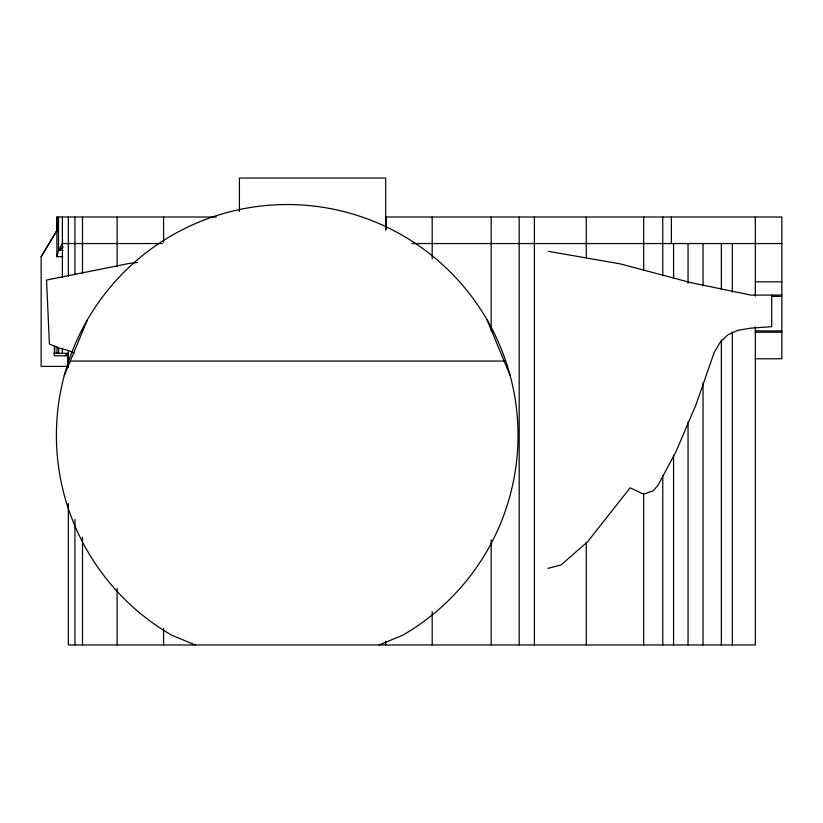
<?xml version="1.0" encoding="UTF-8"?>
<svg xmlns="http://www.w3.org/2000/svg" width="823" height="823" viewBox="0 0 823 823"><rect width="100%" height="100%" fill="white"/><g stroke="black" fill="none" stroke-linecap="round" stroke-linejoin="round"><path stroke-width="1.23" d="M385.699 217.046L385.699 229.833L385.699 217.015L781.85 217.015L781.85 358.766L755.319 358.766M62.877 256.704L56.88 256.704L58.474 250.387L58.474 217.015M64.266 375.617L87.331 319.952M65.027 355.793L65.696 354.466L67.013 354.466L67.681 355.793L67.681 366.41L41.15 366.41L41.15 256.704L57.137 230.173L56.88 217.015L216.315 217.015M63.186 250.387L58.474 250.387L62.383 243.546L162.326 243.546M41.15 256.704L57.137 230.173M58.474 250.387L63.237 246.962M379.218 644.954L402.632 635.253A230.821 230.821 0 0 0 464.038 286.99A230.821 230.821 0 0 0 110.405 286.99A230.821 230.821 0 0 0 171.812 635.253L195.226 644.954M547.923 568.343L560.998 565.02L587.622 541.74L630.099 487.844L643.555 494.119L653.256 490.796L658.03 485.251L675.981 451.673L696.063 404.556L714.055 352.81L719.868 342.779L727.882 334.766L737.85 330.311L750.864 328.14L771.707 326.669L771.707 295.087M137.431 262.496L129.818 263.329L46.541 280.046L49.411 344.024L58.238 347.903L68.906 350.598L74.286 353.16M412.076 243.546L781.85 243.546M755.319 281.826L781.85 281.826M781.85 295.087L750.864 295.087L691.042 282.68L620.521 263.936L548.581 251.354M771.748 296.414L781.85 296.414M755.319 330.908L781.85 330.908M755.319 332.235L781.85 332.235M53.485 353.273L68.36 353.273M67.681 355.793L54.411 355.793L54.411 345.526M70.294 361.071L504.149 361.071M487.113 319.952L510.178 375.617M755.319 217.015L755.319 296.126M755.319 326.906L755.319 644.954L68.36 644.954L68.36 503.614M732.357 243.546L732.357 292.278M732.357 332.029L732.357 644.954M721.37 243.546L721.37 289.717M721.37 339.724L721.37 644.954M703.058 243.546L703.058 285.869M703.058 383.333L703.058 644.954M688.038 243.546L688.038 283.297M688.038 421.808L688.038 644.954M673.564 243.546L673.564 278.174M673.564 455.15L673.564 644.954M671.383 217.015L671.383 243.546M662.762 217.015L662.762 275.602M662.762 475.673L662.762 644.954M643.668 217.015L643.668 270.479M643.668 493.625L643.668 644.954M586.264 217.015L586.264 257.65M586.264 542.357L586.264 644.954M534.405 217.015L534.405 644.954M519.19 217.015L519.19 644.954M491.166 217.015L491.166 330.753M491.166 539.795L491.166 644.954M432.188 217.015L432.188 258.936M432.188 611.612L432.188 644.954M385.699 229.319L385.699 178.046L239.421 178.046L239.421 211.439M385.699 641.107L385.699 644.954M163.582 217.015L163.582 242.332M163.582 628.278L163.582 644.954M117.123 217.015L117.123 266.631M117.123 588.527L117.123 644.954M82.495 217.015L82.495 273.041M82.495 537.224L82.495 644.954M74.944 217.015L74.944 274.326M74.944 519.272L74.944 644.954M68.36 217.015L68.36 276.271M68.36 350.701L68.36 367.408M62.383 217.015L62.383 277.526M62.383 348.139L62.383 353.273M58.618 348.139L58.618 353.273M56.88 217.015L56.88 256.704M57.024 346.853L57.024 353.273M54.688 345.567L54.688 353.273"/></g></svg>
